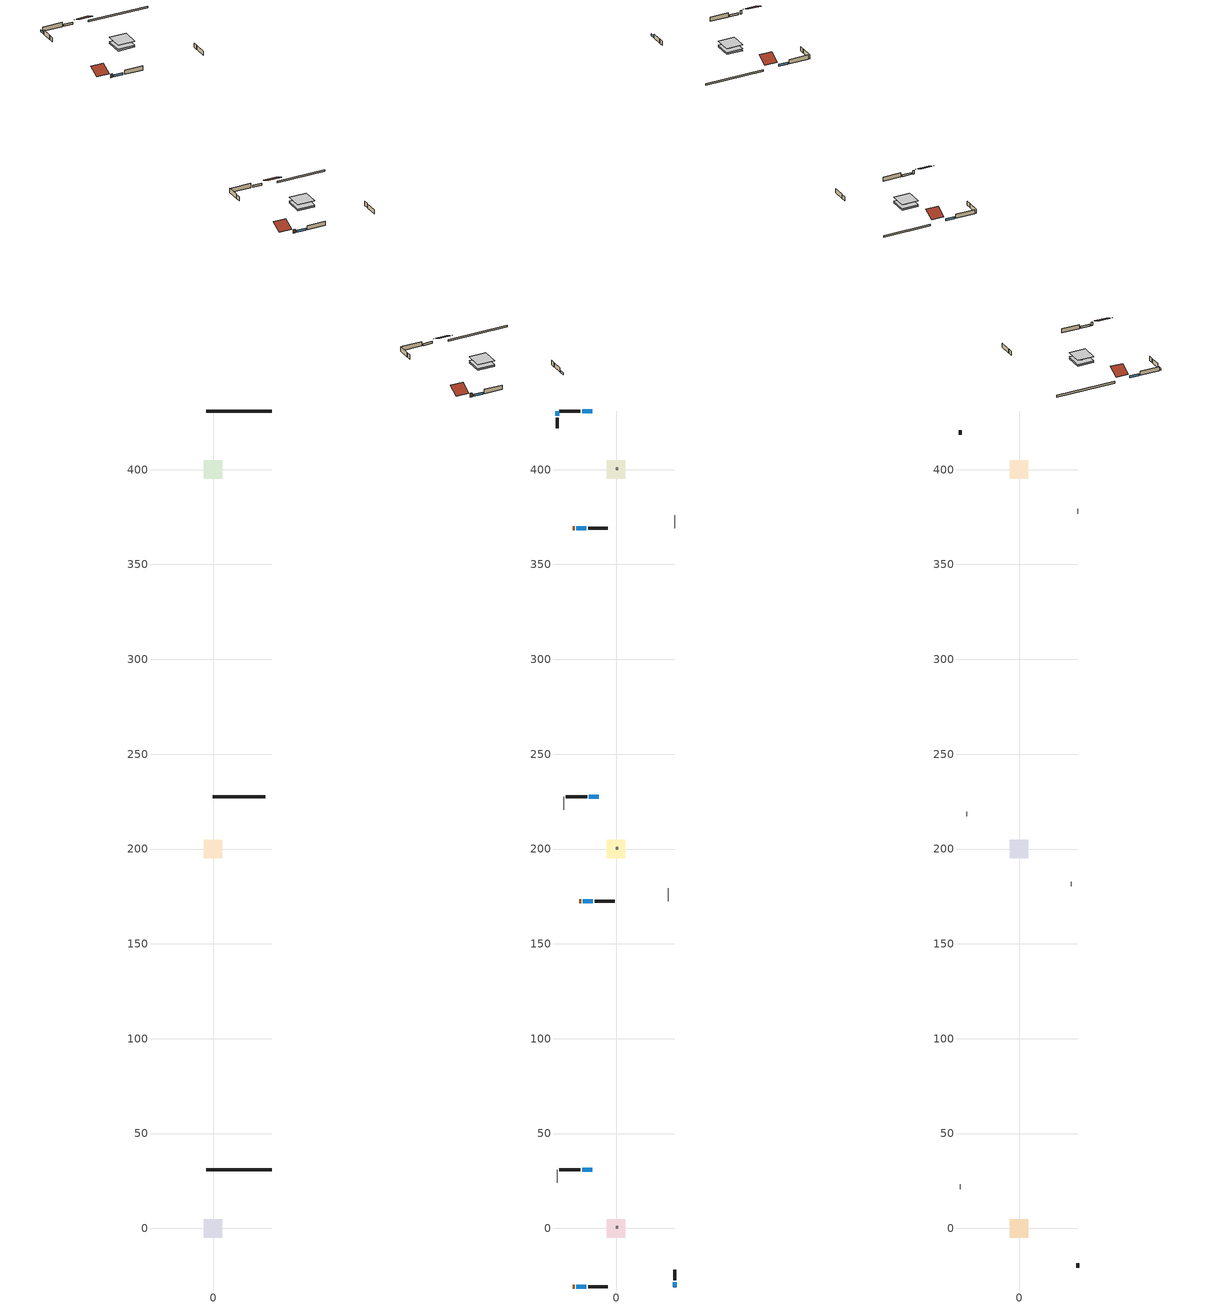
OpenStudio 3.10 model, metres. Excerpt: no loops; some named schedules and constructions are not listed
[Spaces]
unit1_crawlspace___unvented_1
 floor foundation (unit1_Slab1_construction): -4.86,-4.86 -4.86,4.86 4.86,4.86 4.86,-4.86 z-0.91
 wall foundation (unit1_FoundationWall1_construction): 30.93,30.93 -3.45,30.93 z-0.91:0
unit2_crawlspace___unvented_1
 floor foundation (unit2_Slab1_2_construction): -4.86,195.14 -4.86,204.86 4.86,204.86 4.86,195.14 z-0.91
 wall foundation (unit2_FoundationWall1_2_construction): 27.49,227.49 -0.01,227.49 z-0.91:0
unit3_crawlspace___unvented_1
 floor foundation (unit3_Slab1_3_construction): -4.86,395.14 -4.86,404.86 4.86,404.86 4.86,395.14 z-0.91
 wall foundation (unit3_FoundationWall1_3_construction): 30.93,430.93 -3.45,430.93 z-0.91:0
unit1_central_ac_and_furnace_airloop_ret_air_space
 floor adiabatic (unit1_AdiabaticConst): 0,0 0,1 1,1 1,0 z0
 wall adiabatic (unit1_AdiabaticConst): 0,0 1,0 1,1 0,1 0,0 z0:1
 ceiling adiabatic (unit1_AdiabaticConst): 1,0 1,1 0,1 0,0 z1
unit1_conditioned_space_1
 floor to unit1_crawlspace___unvented_1 (unit1_Floor1_construction): -4.86,-4.86 -4.86,4.86 4.86,4.86 4.86,-4.86 z0
 wall outside (unit1_AdiabaticWallConstruction_1): -22.73,-30.93 -21.81,-30.93 z0:2.03
 wall outside (unit1_AdiabaticWallConstruction): -20.89,-30.93 -15.67,-30.93 / 30.93,-30.93 30.93,-28.32 / -12.58,30.93 -17.79,30.93 z0:1.16
 wall outside (unit1_Wall3_construction): -14.74,-30.93 -4.23,-30.93 z0:2.44
 wall outside (unit1_Wall2_construction): 30.93,-27.39 30.93,-21.76 z0:2.44
 wall outside (unit1_Wall1_construction): -18.72,30.93 -30,30.93 z0:2.44
 wall adiabatic (unit1_Wall4_construction): -30.93,30.93 -30.93,24.05 z0:2.44
 window (unit1_WindowConstruction_2): -20.89,-30.93 -15.67,-30.93 z0:1.16
 window (unit1_WindowConstruction_1): 30.93,-30.93 30.93,-28.32 z0:1.16
 window (unit1_WindowConstruction): -12.58,30.93 -17.79,30.93 z0:1.16
 door (unit1_Door): -22.73,-30.93 -21.82,-30.93 z0:2.03
unit2_central_ac_and_furnace_airloop_ret_air_space
 floor adiabatic (unit2_AdiabaticConst): 0,200 0,201 1,201 1,200 z0
 wall adiabatic (unit2_AdiabaticConst): 0,200 1,200 1,201 0,201 0,200 z0:1
 ceiling adiabatic (unit2_AdiabaticConst): 1,200 1,201 0,201 0,200 z1
unit2_conditioned_space_1
 floor to unit2_crawlspace___unvented_1 (unit2_Floor1_2_construction): -4.86,195.14 -4.86,204.86 4.86,204.86 4.86,195.14 z0
 wall outside (unit2_AdiabaticWallConstruction_1): -19.29,172.51 -18.37,172.51 z0:2.03
 wall outside (unit2_AdiabaticWallConstruction): -17.44,172.51 -12.23,172.51 / -9.14,227.49 -14.35,227.49 z0:1.16
 wall outside (unit2_Wall3_2_construction): -11.3,172.51 -0.78,172.51 z0:2.44
 wall outside (unit2_Wall1_2_construction): -15.28,227.49 -26.56,227.49 z0:2.44
 wall adiabatic (unit2_Wall4_2_construction): -27.49,227.49 -27.49,220.61 z0:2.44
 wall adiabatic (unit2_Wall2_2_construction): 27.49,172.51 27.49,179.39 z0:2.44
 window (unit2_WindowConstruction_1): -17.44,172.51 -12.23,172.51 z0:1.16
 window (unit2_WindowConstruction): -9.14,227.49 -14.35,227.49 z0:1.16
 door (unit2_Door): -19.29,172.51 -18.37,172.51 z0:2.03
unit3_central_ac_and_furnace_airloop_ret_air_space
 floor adiabatic (unit3_AdiabaticConst): 0,400 0,401 1,401 1,400 z0
 wall adiabatic (unit3_AdiabaticConst): 0,400 1,400 1,401 0,401 0,400 z0:1
 ceiling adiabatic (unit3_AdiabaticConst): 1,400 1,401 0,401 0,400 z1
unit3_conditioned_space_1
 floor to unit3_crawlspace___unvented_1 (unit3_Floor1_3_construction): -4.86,395.14 -4.86,404.86 4.86,404.86 4.86,395.14 z0
 wall outside (unit3_AdiabaticWallConstruction_1): -22.73,369.07 -21.81,369.07 z0:2.03
 wall outside (unit3_AdiabaticWallConstruction): -30.93,430.93 -30.93,428.32 / -20.89,369.07 -15.67,369.07 / -12.58,430.93 -17.79,430.93 z0:1.16
 wall outside (unit3_Wall4_3_construction): -30.93,427.39 -30.93,421.76 z0:2.44
 wall outside (unit3_Wall3_3_construction): -14.74,369.07 -4.23,369.07 z0:2.44
 wall outside (unit3_Wall1_3_construction): -18.72,430.93 -30,430.93 z0:2.44
 wall adiabatic (unit3_Wall2_3_construction): 30.93,369.07 30.93,375.95 z0:2.44
 window (unit3_WindowConstruction_2): -30.93,430.93 -30.93,428.32 z0:1.16
 window (unit3_WindowConstruction_1): -20.89,369.07 -15.67,369.07 z0:1.16
 window (unit3_WindowConstruction): -12.58,430.93 -17.79,430.93 z0:1.16
 door (unit3_Door): -22.73,369.07 -21.82,369.07 z0:2.03
unit1_attic___vented_1
 floor to unit1_conditioned_space_1 (unit1_Floor2_construction_Reversed): -4.86,-4.86 -4.86,4.86 4.86,4.86 4.86,-4.86 z2.44
 wall outside (unit1_Wall6_construction): 30.93,-20.83 30.93,-18.4 z0:2.44
 wall adiabatic (unit1_Wall5_construction): -30.93,23.12 -30.93,20.7 z0:2.44
 roof outside (unit1_Roof2_construction): -23.66,-30.93,2.44 -23.66,-24.43,5.69 -30.93,-24.43,5.69 -30.93,-30.93,2.44
 roof outside (unit1_Roof1_construction): -11.65,30.93,2.44 -11.65,24.43,5.69 -4.38,24.43,5.69 -4.38,30.93,2.44
unit2_attic___vented_1
 floor to unit2_conditioned_space_1 (unit2_Floor2_2_construction_Reversed): -4.86,195.14 -4.86,204.86 4.86,204.86 4.86,195.14 z2.44
 wall adiabatic (unit2_Wall6_2_construction): 27.49,180.32 27.49,182.74 z0:2.44
 wall adiabatic (unit2_Wall5_2_construction): -27.49,219.68 -27.49,217.26 z0:2.44
 roof outside (unit2_Roof2_2_construction): -20.21,172.51,2.44 -20.21,179.02,5.69 -27.49,179.02,5.69 -27.49,172.51,2.44
 roof outside (unit2_Roof1_2_construction): -8.21,227.49,2.44 -8.21,220.98,5.69 -0.94,220.98,5.69 -0.94,227.49,2.44
unit3_attic___vented_1
 floor to unit3_conditioned_space_1 (unit3_Floor2_3_construction_Reversed): -4.86,395.14 -4.86,404.86 4.86,404.86 4.86,395.14 z2.44
 wall outside (unit3_Wall5_3_construction): -30.93,420.83 -30.93,418.4 z0:2.44
 wall adiabatic (unit3_Wall6_3_construction): 30.93,376.88 30.93,379.3 z0:2.44
 roof outside (unit3_Roof2_3_construction): -23.66,369.07,2.44 -23.66,375.57,5.69 -30.93,375.57,5.69 -30.93,369.07,2.44
 roof outside (unit3_Roof1_3_construction): -11.65,430.93,2.44 -11.65,424.43,5.69 -4.38,424.43,5.69 -4.38,430.93,2.44
[Construction]
unit1_Floor2_construction: unit1_ceiling_loosefill_ins, unit1_ceiling_stud_and_cavity, unit1_gypsum_board
unit1_Floor1_construction_Reversed: unit1_floor_covering, unit1_osb_sheathing_0_75_in_, unit1_floor_rigid_ins, unit1_floor_stud_and_cavity
unit2_Floor2_2_construction: unit2_ceiling_loosefill_ins, unit2_ceiling_stud_and_cavity, unit2_gypsum_board
unit2_Floor1_2_construction_Reversed: unit2_floor_covering, unit2_osb_sheathing_0_75_in_, unit2_floor_rigid_ins, unit2_floor_stud_and_cavity
unit3_Floor2_3_construction: unit3_ceiling_loosefill_ins, unit3_ceiling_stud_and_cavity, unit3_gypsum_board
unit3_Floor1_3_construction_Reversed: unit3_floor_covering, unit3_osb_sheathing_0_75_in_, unit3_floor_rigid_ins, unit3_floor_stud_and_cavity
[EnergyManagementSystem:Program]
unit2_fridge_schedule_program: Set Tin = unit2_fridge_tin_s*(9.0/5.0)+32.0; Set unit2_fridge_schedule_act = 0; If (Hour == 0); Set unit2_fridge_schedule_act = (-0.487+0.019*Tin); ElseIf (Hour == 1); Set unit2_fridge_schedule_act = (-0.34+0.016*Tin); ElseIf (Hour == 2); Set unit2_fridge_schedule_act = (-0.37+0.017*Tin); ElseIf (Hour == 3); Set unit2_fridge_schedule_act = (-0.361+0.016*Tin); ElseIf (Hour == 4); Set unit2_fridge_schedule_act = (-0.515+0.018*Tin); ElseIf (Hour == 5); Set unit2_fridge_schedule_act = (-0.684+0.021*Tin); ElseIf (Hour == 6); Set unit2_fridge_schedule_act = (-0.471+0.019*Tin); ElseIf (Hour == 7); Set unit2_fridge_schedule_act = (-0.159+0.015*Tin); ElseIf (Hour == 8); Set unit2_fridge_schedule_act = (-0.079+0.015*Tin); ElseIf (Hour == 9); Set unit2_fridge_schedule_act = (-0.417+0.019*Tin); ElseIf (Hour == 10); Set unit2_fridge_schedule_act = (-0.411+0.018*Tin); ElseIf (Hour == 11); Set unit2_fridge_schedule_act = (-0.386+0.018*Tin); ElseIf (Hour == 12); Set unit2_fridge_schedule_act = (-0.24+0.016*Tin); ElseIf (Hour == 13); Set unit2_fridge_schedule_act = (-0.314+0.017*Tin); ElseIf (Hour == 14); Set unit2_fridge_schedule_act = (-0.16+0.015*Tin); ElseIf (Hour == 15); Set unit2_fridge_schedule_act = (-0.121+0.015*Tin); ElseIf (Hour == 16); Set unit2_fridge_schedule_act = (-0.469+0.02*Tin); ElseIf (Hour == 17); Set unit2_fridge_schedule_act = (-0.412+0.02*Tin); ElseIf (Hour == 18); Set unit2_fridge_schedule_act = (-0.091+0.017*Tin); ElseIf (Hour == 19); Set unit2_fridge_schedule_act = (0.077+0.014*Tin); ElseIf (Hour == 20); Set unit2_fridge_schedule_act = (-0.118+0.016*Tin); ElseIf (Hour == 21); Set unit2_fridge_schedule_act = (-0.247+0.017*Tin); ElseIf (Hour == 22); Set unit2_fridge_schedule_act = (-0.445+0.019*Tin); ElseIf (Hour == 23); Set unit2_fridge_schedule_act = (-0.544+0.02*Tin); EndIf
unit2_water_heater_EC_adj: If WarmupFlag == 0; Set dhw_e_cons = unit2_water_heater_energy + unit2_water_heater_on_cycle_parasitic + unit2_water_heater_off_cycle_parasitic; Set unit2_water_heater_ec_adj_act = 0.0 * dhw_e_cons / 1; EndIf
unit2_central_ac_and_furnace_supply_fan_disaggregate_program_1: Set unit2_central_ac_and_furnace_supply_fan_primary_htg = 0; If unit2_central_ac_and_furnace_htg_coil_s > 0; Set unit2_central_ac_and_furnace_supply_fan_primary_htg = unit2_central_ac_and_furnace_supply_fan_s_1; EndIf
unit2_central_ac_and_furnace_supply_fan_disaggregate_program: Set unit2_central_ac_and_furnace_supply_fan_clg = 0; If unit2_central_ac_and_furnace_clg_coil_s > 0; Set unit2_central_ac_and_furnace_supply_fan_clg = unit2_central_ac_and_furnace_supply_fan_s; EndIf
unit3_infil_program: Set p_m = 0.14; Set p_s = 0.22; Set s_m = 270; Set s_s = 370; Set z_m = 9.99744; Set z_s = 2.4384; Set f_t = (((s_m/z_m)^p_m)*((z_s/s_s)^p_s)); Set Tdiff = unit3_tin_s-unit3_tout_s; Set dT = @Abs Tdiff; Set c = 0.0427; Set Cs = 0.0567; Set Cw = 0.1627; Set n = 0.65; Set sft = (f_t*0.3); Set temp1 = ((c*Cw)*((sft*unit3_site_vw_s)^(2*n)))^2; Set Qinf = (((c*Cs*(dT^n))^2)+temp1)^0.5; Set Qinf = (@Max Qinf 0); Set unit3_mech_vent_house_fan_sensible_load_act = 0.0; Set unit3_mech_vent_house_fan_latent_load_act = 0.0; Set OASupInPb = unit3_out_pb_s; Set OASupInTemp = unit3_tout_s; Set OASupInW = unit3_out_wt_s; Set OASupRho = (@RhoAirFnPbTdbW OASupInPb OASupInTemp OASupInW); Set OASupCp = (@CpAirFnW OASupInW); Set OASupInEnth = (@HFnTdbW OASupInTemp OASupInW); Set ZoneTemp = unit3_tin_s; Set ZoneW = unit3_win_s; Set ZoneCp = (@CpAirFnW ZoneW); Set ZoneAirEnth = (@HFnTdbW ZoneTemp ZoneW); Set unit3_mech_vent_house_fan_cfis_act = 0.0; Set QWHV_cfis_sup = 0.0; Set QWHV_cfis_suppl_sup = 0.0; Set QWHV_cfis_suppl_exh = 0.0; Set Qrange = 0; Set Qrange = Qrange + 0.04719 * unit3_mech_vent_range_fan_0_sch_s; Set Qbath = 0; Set Qbath = Qbath + 0.0236 * unit3_mech_vent_bath_fan_0_sch_s; Set Qdryer = 0; Set Qdryer = Qdryer + 0.39263 * unit3_clothes_dryer_exhaust_0_sch_s; Set QWHV_sup = 0.0; Set QWHV_exh = 0.0; Set Qsupply = QWHV_sup + QWHV_cfis_sup + QWHV_cfis_suppl_sup; Set Qexhaust = Qrange + Qbath + Qdryer + QWHV_exh + QWHV_cfis_suppl_exh; Set Qfan = (@Max Qexhaust Qsupply); Set Qducts = 0; Set Qducts = Qducts - unit3_central_ac_and_furnace_airloop_0_DuctImbalLkSupFanEquivCond; Set Qducts = Qducts + unit3_central_ac_and_furnace_airloop_0_DuctImbalLkExhFanEquivCond; If Qducts < 0; Set Qsupply = Qsupply - Qducts; Else; Set Qexhaust = Qexhaust + Qducts; EndIf; Set Qfan_with_ducts = (@Max Qexhaust Qsupply); Set Qimb = (@Abs (Qsupply - Qexhaust)); If Qinf + Qimb > 0; Set Qtot = Qfan_with_ducts + (Qinf^2) / (Qinf + Qimb); Else; Set Qtot = Qfan_with_ducts; EndIf; Set Qinf_adj = Qtot - Qfan; Set unit3_infil_flow_act = Qinf_adj; Set unit3_infil_program_Qinf = Qinf_adj; Set unit3_infil_program_Qfan = Qfan; Set Qload = Qfan; Set Effectiveness_Sens = 0.0; Set Effectiveness_Lat = 0.0; Set Fan_MFR = Qload * OASupRho; Set ZoneInEnth = OASupInEnth; Set ZoneInTemp = OASupInTemp; Set FanTotalToCond = Fan_MFR * (ZoneInEnth - ZoneAirEnth); Set FanSensToCond = Fan_MFR * ZoneCp * (ZoneInTemp - ZoneTemp); Set FanLatToCond = FanTotalToCond - FanSensToCond; Set unit3_mech_vent_house_fan_sensible_load_act = unit3_mech_vent_house_fan_sensible_load_act + FanSensToCond; Set unit3_mech_vent_house_fan_latent_load_act = unit3_mech_vent_house_fan_latent_load_act + FanLatToCond
unit3_crawlspace_unvented_1_duct_leakage_imbalance_infil_program: Set Qducts = 0; Set Qducts = Qducts - unit3_central_ac_and_furnace_airloop_0_DuctImbalLkSupFanEquivDZ; Set Qducts = Qducts + unit3_central_ac_and_furnace_airloop_0_DuctImbalLkExhFanEquivDZ; Set unit3_crawlspace_unvented_1_duct_leakage_imbalance_infil_flow_act = (@Abs(Qducts))
unit3_natural_vent_program: Set Tin = unit3_tin_s; Set Tout = unit3_tout_s; Set Wout = unit3_out_wt_s; Set Pbar = unit3_out_pb_s; Set Phiout = (@RhFnTdbWPb Tout Wout Pbar); Set MaxHR = 0.0115; Set Tnvsp = (unit3_htg_sp_s + unit3_clg_sp_s) / 2; Set NVavail = unit3_natural_vent_s; Set ClgSsnAvail = unit3_cool_season; Set Qnv = 0; Set Qwhf = 0; Set unit3_whole_house_fan_mix_act = 0; Set unit3_whole_house_fan_act = 0; If ((Wout < MaxHR) && (Tin > Tout) && (Tin > Tnvsp) && (ClgSsnAvail > 0)); Set WHF_Flow = 0; Set Adj = (Tin-Tnvsp)/(Tin-Tout); Set Adj = (@Min Adj 1); Set Adj = (@Max Adj 0); If (WHF_Flow > 0); Set Qwhf = WHF_Flow*Adj; Set unit3_whole_house_fan_mix_act = WHF_Flow*Adj; Set WHF_W = 0; Set unit3_whole_house_fan_act = WHF_W*Adj; ElseIf (NVavail > 0); Set NVArea = 6068.891088; Set Cs = 8.968567957270247e-05; Set Cw = 2.2169590796800036e-05; Set Tdiff = Tin-Tout; Set dT = (@Abs Tdiff); Set Vwind = unit3_site_vw_s; Set SGNV = NVArea*Adj*((((Cs*dT)+(Cw*(Vwind^2)))^0.5)/1000); Set MaxNV = 1.2811799924736003; Set Qnv = (@Min SGNV MaxNV); EndIf; EndIf; Set unit3_natural_vent_flow_act = Qnv; Set unit3_whole_house_fan_flow_act = Qwhf; Set unit3_natural_vent_program_Qnv = Qnv; Set unit3_natural_vent_program_Qwhf = Qwhf
unit3_central_ac_and_furnace_airloop_0_duct_program: Set unit3_central_ac_and_furnace_airloop_AH_MFR = unit3_central_ac_and_furnace_airloop_AH_MFR_s; Set unit3_central_ac_and_furnace_airloop_Fan_RTF = 0; Set unit3_central_ac_and_furnace_airloop_Fan_RTF = unit3_central_ac_and_furnace_airloop_Fan_RTF + unit3_central_ac_and_furnace_airloop_Fan_RTF_s; Set unit3_central_ac_and_furnace_airloop_Fan_RTF = unit3_central_ac_and_furnace_airloop_Fan_RTF + unit3_central_ac_and_furnace_airloop_Fan_RTF_s_1; Set unit3_central_ac_and_furnace_airloop_AH_VFR = unit3_central_ac_and_furnace_airloop_AH_VFR_s; Set unit3_central_ac_and_furnace_airloop_AH_Tout = unit3_central_ac_and_furnace_airloop_AH_Tout_s; Set unit3_central_ac_and_furnace_airloop_AH_Wout = unit3_central_ac_and_furnace_airloop_AH_Wout_s; Set unit3_central_ac_and_furnace_airloop_RA_T = unit3_central_ac_and_furnace_airloop_RA_T_s; Set unit3_central_ac_and_furnace_airloop_Ra_W = unit3_central_ac_and_furnace_airloop_Ra_W_s; Set unit3_central_ac_and_furnace_airloop_0_DZ_T = unit3_central_ac_and_furnace_airloop_0_DZ_T_s; Set unit3_central_ac_and_furnace_airloop_0_DZ_W = unit3_central_ac_and_furnace_airloop_0_DZ_W_s; Run unit3_central_ac_and_furnace_airloop_0_duct_subroutine; Set unit3_central_ac_and_furnace_airloop_0_SupSensLkToCond_act = unit3_central_ac_and_furnace_airloop_0_SupSensLkToCond; Set unit3_central_ac_and_furnace_airloop_0_SupLatLkToCond_act = unit3_central_ac_and_furnace_airloop_0_SupLatLkToCond; Set unit3_central_ac_and_furnace_airloop_0_SupCondToLv_act = unit3_central_ac_and_furnace_airloop_0_SupCondToLv; Set unit3_central_ac_and_furnace_airloop_0_RetSensLkToRP_act = unit3_central_ac_and_furnace_airloop_0_RetSensLkToRP; Set unit3_central_ac_and_furnace_airloop_0_RetLatLkToRP_act = unit3_central_ac_and_furnace_airloop_0_RetLatLkToRP; Set unit3_central_ac_and_furnace_airloop_0_RetCondToRP_act = unit3_central_ac_and_furnace_airloop_0_RetCondToRP; Set unit3_central_ac_and_furnace_airloop_0_RetCondToDZ_act = unit3_central_ac_and_furnace_airloop_0_RetCondToDZ; Set unit3_central_ac_and_furnace_airloop_0_SupCondToDZ_act = unit3_central_ac_and_furnace_airloop_0_SupCondToDZ; Set unit3_central_ac_and_furnace_airloop_0_SupSensLkToDZ_act = unit3_central_ac_and_furnace_airloop_0_SupSensLkToDZ; Set unit3_central_ac_and_furnace_airloop_0_SupLatLkToDZ_act = unit3_central_ac_and_furnace_airloop_0_SupLatLkToDZ; Set unit3_central_ac_and_furnace_airloop_0_ZoneMixDZToCond_mix_act = unit3_central_ac_and_furnace_airloop_0_ZoneMixDZToCond; Set unit3_central_ac_and_furnace_airloop_0_ZoneMixCondToDZ_mix_act = unit3_central_ac_and_furnace_airloop_0_ZoneMixCondToDZ
unit3_fridge_schedule_program: Set Tin = unit3_fridge_tin_s*(9.0/5.0)+32.0; Set unit3_fridge_schedule_act = 0; If (Hour == 0); Set unit3_fridge_schedule_act = (-0.487+0.019*Tin); ElseIf (Hour == 1); Set unit3_fridge_schedule_act = (-0.34+0.016*Tin); ElseIf (Hour == 2); Set unit3_fridge_schedule_act = (-0.37+0.017*Tin); ElseIf (Hour == 3); Set unit3_fridge_schedule_act = (-0.361+0.016*Tin); ElseIf (Hour == 4); Set unit3_fridge_schedule_act = (-0.515+0.018*Tin); ElseIf (Hour == 5); Set unit3_fridge_schedule_act = (-0.684+0.021*Tin); ElseIf (Hour == 6); Set unit3_fridge_schedule_act = (-0.471+0.019*Tin); ElseIf (Hour == 7); Set unit3_fridge_schedule_act = (-0.159+0.015*Tin); ElseIf (Hour == 8); Set unit3_fridge_schedule_act = (-0.079+0.015*Tin); ElseIf (Hour == 9); Set unit3_fridge_schedule_act = (-0.417+0.019*Tin); ElseIf (Hour == 10); Set unit3_fridge_schedule_act = (-0.411+0.018*Tin); ElseIf (Hour == 11); Set unit3_fridge_schedule_act = (-0.386+0.018*Tin); ElseIf (Hour == 12); Set unit3_fridge_schedule_act = (-0.24+0.016*Tin); ElseIf (Hour == 13); Set unit3_fridge_schedule_act = (-0.314+0.017*Tin); ElseIf (Hour == 14); Set unit3_fridge_schedule_act = (-0.16+0.015*Tin); ElseIf (Hour == 15); Set unit3_fridge_schedule_act = (-0.121+0.015*Tin); ElseIf (Hour == 16); Set unit3_fridge_schedule_act = (-0.469+0.02*Tin); ElseIf (Hour == 17); Set unit3_fridge_schedule_act = (-0.412+0.02*Tin); ElseIf (Hour == 18); Set unit3_fridge_schedule_act = (-0.091+0.017*Tin); ElseIf (Hour == 19); Set unit3_fridge_schedule_act = (0.077+0.014*Tin); ElseIf (Hour == 20); Set unit3_fridge_schedule_act = (-0.118+0.016*Tin); ElseIf (Hour == 21); Set unit3_fridge_schedule_act = (-0.247+0.017*Tin); ElseIf (Hour == 22); Set unit3_fridge_schedule_act = (-0.445+0.019*Tin); ElseIf (Hour == 23); Set unit3_fridge_schedule_act = (-0.544+0.02*Tin); EndIf
unit3_water_heater_EC_adj: If WarmupFlag == 0; Set dhw_e_cons = unit3_water_heater_energy + unit3_water_heater_on_cycle_parasitic + unit3_water_heater_off_cycle_parasitic; Set unit3_water_heater_ec_adj_act = 0.0 * dhw_e_cons / 1; EndIf
unit3_central_ac_and_furnace_supply_fan_disaggregate_program_1: Set unit3_central_ac_and_furnace_supply_fan_primary_htg = 0; If unit3_central_ac_and_furnace_htg_coil_s > 0; Set unit3_central_ac_and_furnace_supply_fan_primary_htg = unit3_central_ac_and_furnace_supply_fan_s_1; EndIf
unit3_central_ac_and_furnace_supply_fan_disaggregate_program: Set unit3_central_ac_and_furnace_supply_fan_clg = 0; If unit3_central_ac_and_furnace_clg_coil_s > 0; Set unit3_central_ac_and_furnace_supply_fan_clg = unit3_central_ac_and_furnace_supply_fan_s; EndIf
unmet_hours_program: Set htg_unmet_hours = 0; Set clg_unmet_hours = 0; Set unit_htg_unmet_hours = 0; If ((DayOfYear >= 1) && (DayOfYear <= 365)); Set unit_htg_unmet_hours = unit_htg_unmet_hours + unit1_conditioned_space_htg_unmet_s; If unit_htg_unmet_hours > htg_unmet_hours; Set htg_unmet_hours = unit_htg_unmet_hours; EndIf; EndIf; Set unit_clg_unmet_hours = 0; If ((DayOfYear >= 1) && (DayOfYear <= 365)); Set unit_clg_unmet_hours = unit_clg_unmet_hours + unit1_conditioned_space_clg_unmet_s; If unit_clg_unmet_hours > clg_unmet_hours; Set clg_unmet_hours = unit_clg_unmet_hours; EndIf; EndIf; Set unit_htg_unmet_hours = 0; If ((DayOfYear >= 1) && (DayOfYear <= 365)); Set unit_htg_unmet_hours = unit_htg_unmet_hours + unit2_conditioned_space_htg_unmet_s; If unit_htg_unmet_hours > htg_unmet_hours; Set htg_unmet_hours = unit_htg_unmet_hours; EndIf; EndIf; Set unit_clg_unmet_hours = 0; If ((DayOfYear >= 1) && (DayOfYear <= 365)); Set unit_clg_unmet_hours = unit_clg_unmet_hours + unit2_conditioned_space_clg_unmet_s; If unit_clg_unmet_hours > clg_unmet_hours; Set clg_unmet_hours = unit_clg_unmet_hours; EndIf; EndIf; Set unit_htg_unmet_hours = 0; If ((DayOfYear >= 1) && (DayOfYear <= 365)); Set unit_htg_unmet_hours = unit_htg_unmet_hours + unit3_conditioned_space_htg_unmet_s; If unit_htg_unmet_hours > htg_unmet_hours; Set htg_unmet_hours = unit_htg_unmet_hours; EndIf; EndIf; Set unit_clg_unmet_hours = 0; If ((DayOfYear >= 1) && (DayOfYear <= 365)); Set unit_clg_unmet_hours = unit_clg_unmet_hours + unit3_conditioned_space_clg_unmet_s; If unit_clg_unmet_hours > clg_unmet_hours; Set clg_unmet_hours = unit_clg_unmet_hours; EndIf; EndIf
total_loads_program: Set loads_htg_tot = 0; Set loads_clg_tot = 0; If htg_load_cond > 0; Set loads_htg_tot = loads_htg_tot + (htg_load_cond - clg_load_cond) * 1.0; Set loads_htg_tot = loads_htg_tot + (htg_load_duct - clg_load_duct) * 1.0; EndIf; If htg_load_cond_1 > 0; Set loads_htg_tot = loads_htg_tot + (htg_load_cond_1 - clg_load_cond_1) * 1.0; Set loads_htg_tot = loads_htg_tot + (htg_load_duct_1 - clg_load_duct_1) * 1.0; EndIf; If htg_load_cond_2 > 0; Set loads_htg_tot = loads_htg_tot + (htg_load_cond_2 - clg_load_cond_2) * 1.0; Set loads_htg_tot = loads_htg_tot + (htg_load_duct_2 - clg_load_duct_2) * 1.0; EndIf; Set loads_htg_tot = (@Max loads_htg_tot 0); If clg_load_cond > 0; Set loads_clg_tot = loads_clg_tot + (clg_load_cond - htg_load_cond) * 1.0; Set loads_clg_tot = loads_clg_tot + (clg_load_duct - htg_load_duct) * 1.0; EndIf; If clg_load_cond_1 > 0; Set loads_clg_tot = loads_clg_tot + (clg_load_cond_1 - htg_load_cond_1) * 1.0; Set loads_clg_tot = loads_clg_tot + (clg_load_duct_1 - htg_load_duct_1) * 1.0; EndIf; If clg_load_cond_2 > 0; Set loads_clg_tot = loads_clg_tot + (clg_load_cond_2 - htg_load_cond_2) * 1.0; Set loads_clg_tot = loads_clg_tot + (clg_load_duct_2 - htg_load_duct_2) * 1.0; EndIf; Set loads_clg_tot = (@Max loads_clg_tot 0)
total_airflows_program: Set total_infil_flow_rate = 0; Set total_mechvent_flow_rate = 0; Set total_natvent_flow_rate = 0; Set total_whf_flow_rate = 0; Set total_infil_flow_rate = total_infil_flow_rate + (unit1_infil_program_Qinf * 1); Set total_infil_flow_rate = total_infil_flow_rate + (unit2_infil_program_Qinf * 1); Set total_infil_flow_rate = total_infil_flow_rate + (unit3_infil_program_Qinf * 1); Set total_mechvent_flow_rate = total_mechvent_flow_rate + (unit1_infil_program_Qfan * 1); Set total_mechvent_flow_rate = total_mechvent_flow_rate + (unit2_infil_program_Qfan * 1); Set total_mechvent_flow_rate = total_mechvent_flow_rate + (unit3_infil_program_Qfan * 1); Set total_natvent_flow_rate = total_natvent_flow_rate + (unit1_natural_vent_program_Qnv * 1); Set total_natvent_flow_rate = total_natvent_flow_rate + (unit2_natural_vent_program_Qnv * 1); Set total_natvent_flow_rate = total_natvent_flow_rate + (unit3_natural_vent_program_Qnv * 1); Set total_whf_flow_rate = total_whf_flow_rate + (unit1_natural_vent_program_Qwhf * 1); Set total_whf_flow_rate = total_whf_flow_rate + (unit2_natural_vent_program_Qwhf * 1); Set total_whf_flow_rate = total_whf_flow_rate + (unit3_natural_vent_program_Qwhf * 1)
[EnergyManagementSystem:Subroutine]
unit1_central_ac_and_furnace_airloop_0_duct_subroutine: Set AH_MFR = unit1_central_ac_and_furnace_airloop_AH_MFR / 1; If AH_MFR > 0; Set AH_Tout = unit1_central_ac_and_furnace_airloop_AH_Tout; Set AH_Wout = unit1_central_ac_and_furnace_airloop_AH_Wout; Set RA_T = unit1_central_ac_and_furnace_airloop_RA_T; Set RA_W = unit1_central_ac_and_furnace_airloop_Ra_W; Set Fan_RTF = unit1_central_ac_and_furnace_airloop_Fan_RTF; Set DZ_T = unit1_central_ac_and_furnace_airloop_0_DZ_T; Set DZ_W = unit1_central_ac_and_furnace_airloop_0_DZ_W; Set AH_VFR = unit1_central_ac_and_furnace_airloop_AH_VFR / 1; Set h_SA = (@HFnTdbW AH_Tout AH_Wout); Set h_RA = (@HFnTdbW RA_T RA_W); Set h_fg = (@HfgAirFnWTdb AH_Wout AH_Tout); Set h_DZ = (@HFnTdbW DZ_T DZ_W); Set air_cp = 1006.0; Set f_sup = 0.1; Set f_ret = 0.1; Set sup_lk_mfr = f_sup * AH_MFR; Set ret_lk_mfr = f_ret * AH_MFR; Set SupTotLkToCond = sup_lk_mfr*(h_RA - h_SA); Set SupLatLkToCond = sup_lk_mfr*h_fg*(RA_W-AH_Wout); Set SupSensLkToCond = SupTotLkToCond-SupLatLkToCond; Set supply_ua = 85.287; Set eTm = 0-((Fan_RTF/(AH_MFR*air_cp))*supply_ua); Set t_sup = DZ_T+((AH_Tout-DZ_T)*(@Exp eTm)); Set SupCondToCond = AH_MFR*air_cp*(t_sup-AH_Tout); Set SupCondToDZ = 0-SupCondToCond; Set return_ua = 15.794; Set eTm = 0-((Fan_RTF/(AH_MFR*air_cp))*return_ua); Set t_ret = DZ_T+((RA_T-DZ_T)*(@Exp eTm)); Set RetCondToRP = AH_MFR*air_cp*(t_ret-RA_T); Set RetCondToDZ = 0-RetCondToRP; Set RetLatLkToRP = 0; Set RetSensLkToRP = ret_lk_mfr*air_cp*(DZ_T-RA_T); Set SupTotLkToDZ = sup_lk_mfr*(h_SA-h_DZ); Set SupLatLkToDZ = sup_lk_mfr*h_fg*(AH_Wout-DZ_W); Set SupSensLkToDZ = SupTotLkToDZ-SupLatLkToDZ; Set FracOutsideToCond = 0.0; Set FracOutsideToDZ = 0.0; Set FracCondToOutside = 0.0; Set FracDZToOutside = 0.0; Set FracDZToCond = 0.0; Set FracCondToDZ = 0.0; Set lk_imbal_vfr = @ABS(f_sup - f_ret) * AH_VFR; Set ImbalLkCondToDZ = lk_imbal_vfr * FracCondToDZ; Set ImbalLkDZToCond = lk_imbal_vfr * FracDZToCond; Set ImbalLkOutsideToCond = lk_imbal_vfr * FracOutsideToCond; Set ImbalLkOutsideToDZ = lk_imbal_vfr * FracOutsideToDZ; Set ImbalLkCondToOutside = lk_imbal_vfr * FracCondToOutside; Set ImbalLkDZToOutside = lk_imbal_vfr * FracDZToOutside; Else; Set SupLatLkToCond = 0; Set SupSensLkToCond = 0; Set SupCondToCond = 0; Set RetCondToRP = 0; Set RetLatLkToRP = 0; Set RetSensLkToRP = 0; Set RetCondToDZ = 0; Set SupCondToDZ = 0; Set SupLatLkToDZ = 0; Set SupSensLkToDZ = 0; Set ImbalLkCondToDZ = 0; Set ImbalLkDZToCond = 0; Set ImbalLkOutsideToCond = 0; Set ImbalLkOutsideToDZ = 0; Set ImbalLkCondToOutside = 0; Set ImbalLkDZToOutside = 0; EndIf; Set unit1_central_ac_and_furnace_airloop_0_SupLatLkToCond = SupLatLkToCond; Set unit1_central_ac_and_furnace_airloop_0_SupSensLkToCond = SupSensLkToCond; Set unit1_central_ac_and_furnace_airloop_0_SupCondToLv = SupCondToCond; Set unit1_central_ac_and_furnace_airloop_0_RetCondToRP = RetCondToRP; Set unit1_central_ac_and_furnace_airloop_0_RetLatLkToRP = RetLatLkToRP; Set unit1_central_ac_and_furnace_airloop_0_RetSensLkToRP = RetSensLkToRP; Set unit1_central_ac_and_furnace_airloop_0_RetCondToDZ = RetCondToDZ; Set unit1_central_ac_and_furnace_airloop_0_SupCondToDZ = SupCondToDZ; Set unit1_central_ac_and_furnace_airloop_0_SupLatLkToDZ = SupLatLkToDZ; Set unit1_central_ac_and_furnace_airloop_0_SupSensLkToDZ = SupSensLkToDZ; Set unit1_central_ac_and_furnace_airloop_0_ZoneMixCondToDZ = ImbalLkCondToDZ; Set unit1_central_ac_and_furnace_airloop_0_ZoneMixDZToCond = ImbalLkDZToCond; Set unit1_central_ac_and_furnace_airloop_0_DuctImbalLkSupFanEquivCond = ImbalLkCondToOutside; Set unit1_central_ac_and_furnace_airloop_0_DuctImbalLkExhFanEquivCond = ImbalLkOutsideToCond; Set unit1_central_ac_and_furnace_airloop_0_DuctImbalLkSupFanEquivDZ = ImbalLkDZToOutside; Set unit1_central_ac_and_furnace_airloop_0_DuctImbalLkExhFanEquivDZ = ImbalLkOutsideToDZ
unit2_central_ac_and_furnace_airloop_0_duct_subroutine: Set AH_MFR = unit2_central_ac_and_furnace_airloop_AH_MFR / 1; If AH_MFR > 0; Set AH_Tout = unit2_central_ac_and_furnace_airloop_AH_Tout; Set AH_Wout = unit2_central_ac_and_furnace_airloop_AH_Wout; Set RA_T = unit2_central_ac_and_furnace_airloop_RA_T; Set RA_W = unit2_central_ac_and_furnace_airloop_Ra_W; Set Fan_RTF = unit2_central_ac_and_furnace_airloop_Fan_RTF; Set DZ_T = unit2_central_ac_and_furnace_airloop_0_DZ_T; Set DZ_W = unit2_central_ac_and_furnace_airloop_0_DZ_W; Set AH_VFR = unit2_central_ac_and_furnace_airloop_AH_VFR / 1; Set h_SA = (@HFnTdbW AH_Tout AH_Wout); Set h_RA = (@HFnTdbW RA_T RA_W); Set h_fg = (@HfgAirFnWTdb AH_Wout AH_Tout); Set h_DZ = (@HFnTdbW DZ_T DZ_W); Set air_cp = 1006.0; Set f_sup = 0.1; Set f_ret = 0.1; Set sup_lk_mfr = f_sup * AH_MFR; Set ret_lk_mfr = f_ret * AH_MFR; Set SupTotLkToCond = sup_lk_mfr*(h_RA - h_SA); Set SupLatLkToCond = sup_lk_mfr*h_fg*(RA_W-AH_Wout); Set SupSensLkToCond = SupTotLkToCond-SupLatLkToCond; Set supply_ua = 85.287; Set eTm = 0-((Fan_RTF/(AH_MFR*air_cp))*supply_ua); Set t_sup = DZ_T+((AH_Tout-DZ_T)*(@Exp eTm)); Set SupCondToCond = AH_MFR*air_cp*(t_sup-AH_Tout); Set SupCondToDZ = 0-SupCondToCond; Set return_ua = 15.794; Set eTm = 0-((Fan_RTF/(AH_MFR*air_cp))*return_ua); Set t_ret = DZ_T+((RA_T-DZ_T)*(@Exp eTm)); Set RetCondToRP = AH_MFR*air_cp*(t_ret-RA_T); Set RetCondToDZ = 0-RetCondToRP; Set RetLatLkToRP = 0; Set RetSensLkToRP = ret_lk_mfr*air_cp*(DZ_T-RA_T); Set SupTotLkToDZ = sup_lk_mfr*(h_SA-h_DZ); Set SupLatLkToDZ = sup_lk_mfr*h_fg*(AH_Wout-DZ_W); Set SupSensLkToDZ = SupTotLkToDZ-SupLatLkToDZ; Set FracOutsideToCond = 0.0; Set FracOutsideToDZ = 0.0; Set FracCondToOutside = 0.0; Set FracDZToOutside = 0.0; Set FracDZToCond = 0.0; Set FracCondToDZ = 0.0; Set lk_imbal_vfr = @ABS(f_sup - f_ret) * AH_VFR; Set ImbalLkCondToDZ = lk_imbal_vfr * FracCondToDZ; Set ImbalLkDZToCond = lk_imbal_vfr * FracDZToCond; Set ImbalLkOutsideToCond = lk_imbal_vfr * FracOutsideToCond; Set ImbalLkOutsideToDZ = lk_imbal_vfr * FracOutsideToDZ; Set ImbalLkCondToOutside = lk_imbal_vfr * FracCondToOutside; Set ImbalLkDZToOutside = lk_imbal_vfr * FracDZToOutside; Else; Set SupLatLkToCond = 0; Set SupSensLkToCond = 0; Set SupCondToCond = 0; Set RetCondToRP = 0; Set RetLatLkToRP = 0; Set RetSensLkToRP = 0; Set RetCondToDZ = 0; Set SupCondToDZ = 0; Set SupLatLkToDZ = 0; Set SupSensLkToDZ = 0; Set ImbalLkCondToDZ = 0; Set ImbalLkDZToCond = 0; Set ImbalLkOutsideToCond = 0; Set ImbalLkOutsideToDZ = 0; Set ImbalLkCondToOutside = 0; Set ImbalLkDZToOutside = 0; EndIf; Set unit2_central_ac_and_furnace_airloop_0_SupLatLkToCond = SupLatLkToCond; Set unit2_central_ac_and_furnace_airloop_0_SupSensLkToCond = SupSensLkToCond; Set unit2_central_ac_and_furnace_airloop_0_SupCondToLv = SupCondToCond; Set unit2_central_ac_and_furnace_airloop_0_RetCondToRP = RetCondToRP; Set unit2_central_ac_and_furnace_airloop_0_RetLatLkToRP = RetLatLkToRP; Set unit2_central_ac_and_furnace_airloop_0_RetSensLkToRP = RetSensLkToRP; Set unit2_central_ac_and_furnace_airloop_0_RetCondToDZ = RetCondToDZ; Set unit2_central_ac_and_furnace_airloop_0_SupCondToDZ = SupCondToDZ; Set unit2_central_ac_and_furnace_airloop_0_SupLatLkToDZ = SupLatLkToDZ; Set unit2_central_ac_and_furnace_airloop_0_SupSensLkToDZ = SupSensLkToDZ; Set unit2_central_ac_and_furnace_airloop_0_ZoneMixCondToDZ = ImbalLkCondToDZ; Set unit2_central_ac_and_furnace_airloop_0_ZoneMixDZToCond = ImbalLkDZToCond; Set unit2_central_ac_and_furnace_airloop_0_DuctImbalLkSupFanEquivCond = ImbalLkCondToOutside; Set unit2_central_ac_and_furnace_airloop_0_DuctImbalLkExhFanEquivCond = ImbalLkOutsideToCond; Set unit2_central_ac_and_furnace_airloop_0_DuctImbalLkSupFanEquivDZ = ImbalLkDZToOutside; Set unit2_central_ac_and_furnace_airloop_0_DuctImbalLkExhFanEquivDZ = ImbalLkOutsideToDZ
unit3_central_ac_and_furnace_airloop_0_duct_subroutine: Set AH_MFR = unit3_central_ac_and_furnace_airloop_AH_MFR / 1; If AH_MFR > 0; Set AH_Tout = unit3_central_ac_and_furnace_airloop_AH_Tout; Set AH_Wout = unit3_central_ac_and_furnace_airloop_AH_Wout; Set RA_T = unit3_central_ac_and_furnace_airloop_RA_T; Set RA_W = unit3_central_ac_and_furnace_airloop_Ra_W; Set Fan_RTF = unit3_central_ac_and_furnace_airloop_Fan_RTF; Set DZ_T = unit3_central_ac_and_furnace_airloop_0_DZ_T; Set DZ_W = unit3_central_ac_and_furnace_airloop_0_DZ_W; Set AH_VFR = unit3_central_ac_and_furnace_airloop_AH_VFR / 1; Set h_SA = (@HFnTdbW AH_Tout AH_Wout); Set h_RA = (@HFnTdbW RA_T RA_W); Set h_fg = (@HfgAirFnWTdb AH_Wout AH_Tout); Set h_DZ = (@HFnTdbW DZ_T DZ_W); Set air_cp = 1006.0; Set f_sup = 0.1; Set f_ret = 0.1; Set sup_lk_mfr = f_sup * AH_MFR; Set ret_lk_mfr = f_ret * AH_MFR; Set SupTotLkToCond = sup_lk_mfr*(h_RA - h_SA); Set SupLatLkToCond = sup_lk_mfr*h_fg*(RA_W-AH_Wout); Set SupSensLkToCond = SupTotLkToCond-SupLatLkToCond; Set supply_ua = 85.287; Set eTm = 0-((Fan_RTF/(AH_MFR*air_cp))*supply_ua); Set t_sup = DZ_T+((AH_Tout-DZ_T)*(@Exp eTm)); Set SupCondToCond = AH_MFR*air_cp*(t_sup-AH_Tout); Set SupCondToDZ = 0-SupCondToCond; Set return_ua = 15.794; Set eTm = 0-((Fan_RTF/(AH_MFR*air_cp))*return_ua); Set t_ret = DZ_T+((RA_T-DZ_T)*(@Exp eTm)); Set RetCondToRP = AH_MFR*air_cp*(t_ret-RA_T); Set RetCondToDZ = 0-RetCondToRP; Set RetLatLkToRP = 0; Set RetSensLkToRP = ret_lk_mfr*air_cp*(DZ_T-RA_T); Set SupTotLkToDZ = sup_lk_mfr*(h_SA-h_DZ); Set SupLatLkToDZ = sup_lk_mfr*h_fg*(AH_Wout-DZ_W); Set SupSensLkToDZ = SupTotLkToDZ-SupLatLkToDZ; Set FracOutsideToCond = 0.0; Set FracOutsideToDZ = 0.0; Set FracCondToOutside = 0.0; Set FracDZToOutside = 0.0; Set FracDZToCond = 0.0; Set FracCondToDZ = 0.0; Set lk_imbal_vfr = @ABS(f_sup - f_ret) * AH_VFR; Set ImbalLkCondToDZ = lk_imbal_vfr * FracCondToDZ; Set ImbalLkDZToCond = lk_imbal_vfr * FracDZToCond; Set ImbalLkOutsideToCond = lk_imbal_vfr * FracOutsideToCond; Set ImbalLkOutsideToDZ = lk_imbal_vfr * FracOutsideToDZ; Set ImbalLkCondToOutside = lk_imbal_vfr * FracCondToOutside; Set ImbalLkDZToOutside = lk_imbal_vfr * FracDZToOutside; Else; Set SupLatLkToCond = 0; Set SupSensLkToCond = 0; Set SupCondToCond = 0; Set RetCondToRP = 0; Set RetLatLkToRP = 0; Set RetSensLkToRP = 0; Set RetCondToDZ = 0; Set SupCondToDZ = 0; Set SupLatLkToDZ = 0; Set SupSensLkToDZ = 0; Set ImbalLkCondToDZ = 0; Set ImbalLkDZToCond = 0; Set ImbalLkOutsideToCond = 0; Set ImbalLkOutsideToDZ = 0; Set ImbalLkCondToOutside = 0; Set ImbalLkDZToOutside = 0; EndIf; Set unit3_central_ac_and_furnace_airloop_0_SupLatLkToCond = SupLatLkToCond; Set unit3_central_ac_and_furnace_airloop_0_SupSensLkToCond = SupSensLkToCond; Set unit3_central_ac_and_furnace_airloop_0_SupCondToLv = SupCondToCond; Set unit3_central_ac_and_furnace_airloop_0_RetCondToRP = RetCondToRP; Set unit3_central_ac_and_furnace_airloop_0_RetLatLkToRP = RetLatLkToRP; Set unit3_central_ac_and_furnace_airloop_0_RetSensLkToRP = RetSensLkToRP; Set unit3_central_ac_and_furnace_airloop_0_RetCondToDZ = RetCondToDZ; Set unit3_central_ac_and_furnace_airloop_0_SupCondToDZ = SupCondToDZ; Set unit3_central_ac_and_furnace_airloop_0_SupLatLkToDZ = SupLatLkToDZ; Set unit3_central_ac_and_furnace_airloop_0_SupSensLkToDZ = SupSensLkToDZ; Set unit3_central_ac_and_furnace_airloop_0_ZoneMixCondToDZ = ImbalLkCondToDZ; Set unit3_central_ac_and_furnace_airloop_0_ZoneMixDZToCond = ImbalLkDZToCond; Set unit3_central_ac_and_furnace_airloop_0_DuctImbalLkSupFanEquivCond = ImbalLkCondToOutside; Set unit3_central_ac_and_furnace_airloop_0_DuctImbalLkExhFanEquivCond = ImbalLkOutsideToCond; Set unit3_central_ac_and_furnace_airloop_0_DuctImbalLkSupFanEquivDZ = ImbalLkDZToOutside; Set unit3_central_ac_and_furnace_airloop_0_DuctImbalLkExhFanEquivDZ = ImbalLkOutsideToDZ
[AirLoopHVAC:ReturnPlenum]
Name | ThermalZone
unit1_Air_Loop_HVAC_Return_Plenum_1 | unit1_central_ac_and_furnace_airloop_ret_air_zone
unit2_Air_Loop_HVAC_Return_Plenum_1 | unit2_central_ac_and_furnace_airloop_ret_air_zone
unit3_Air_Loop_HVAC_Return_Plenum_1 | unit3_central_ac_and_furnace_airloop_ret_air_zone
[Sizing:Zone] Zone Cooling Design Supply Air Temperature Input Method=SupplyAirTemperature; Zone Cooling Design Supply Air Temperature {C}=14; Zone Cooling Design Supply Air Temperature Difference {deltaC}=11.11; Zone Heating Design Supply Air Temperature Input Method=SupplyAirTemperature; Zone Heating Design Supply Air Temperature {C}=40; Zone Heating Design Supply Air Temperature Difference {deltaC}=11.11; Zone Cooling Design Supply Air Humidity Ratio {kg-H2O/kg-air}=0.0085; Zone Heating Design Supply Air Humidity Ratio {kg-H2O/kg-air}=0.008; Cooling Design Air Flow Method=DesignDay; Heating Design Air Flow Method=DesignDay; Account for Dedicated Outdoor Air System=No; Dedicated Outdoor Air System Control Strategy=NeutralSupplyAir; Dedicated Outdoor Air Low Setpoint Temperature for Design {C}=autosize; Dedicated Outdoor Air High Setpoint Temperature for Design {C}=autosize; Zone Load Sizing Method=Sensible Load Only No Latent Load; Zone Latent Cooling Design Supply Air Humidity Ratio Input Method=HumidityRatioDifference; Zone Cooling Design Supply Air Humidity Ratio Difference {kgWater/kgDryAir}=0.005; Zone Latent Heating Design Supply Air Humidity Ratio Input Method=HumidityRatioDifference; Zone Humidification Design Supply Air Humidity Ratio Difference {kgWater/kgDryAir}=0.005; Sizing Option=Coincident
unit1_central_ac_and_furnace_airloop_ret_air_zone; unit1_crawlspace___unvented; unit1_attic___vented; unit2_central_ac_and_furnace_airloop_ret_air_zone; unit2_crawlspace___unvented; unit2_attic___vented; unit3_central_ac_and_furnace_airloop_ret_air_zone; unit3_crawlspace___unvented; unit3_attic___vented
[EnergyManagementSystem:InternalVariable] Internal Data Type=Fan Maximum Mass Flow Rate
Name | Internal Data Index Key
unit1_central_ac_and_furnace_airloop_max_sup_fan_mfr | unit1_central_ac_and_furnace_supply_fan
unit2_central_ac_and_furnace_airloop_max_sup_fan_mfr | unit2_central_ac_and_furnace_supply_fan
unit3_central_ac_and_furnace_airloop_max_sup_fan_mfr | unit3_central_ac_and_furnace_supply_fan
[WaterUse:Equipment]
Name | Water Use Equipment Definition | Flow Rate Fraction Schedule
unit1_dishwasher | unit1_dishwasher | unit1_hot_water_dishwasher
unit1_clothes_washer | unit1_clothes_washer | unit1_hot_water_clothes_washer
unit1_dhw_distribution_waste | unit1_dhw_distribution_waste | unit1_hot_water_fixtures
unit1_dhw_fixtures | unit1_dhw_fixtures | unit1_hot_water_fixtures
unit2_dishwasher | unit2_dishwasher | unit2_hot_water_dishwasher
unit2_clothes_washer | unit2_clothes_washer | unit2_hot_water_clothes_washer
unit2_dhw_distribution_waste | unit2_dhw_distribution_waste | unit2_hot_water_fixtures
unit2_dhw_fixtures | unit2_dhw_fixtures | unit2_hot_water_fixtures
unit3_dishwasher | unit3_dishwasher | unit3_hot_water_dishwasher
unit3_clothes_washer | unit3_clothes_washer | unit3_hot_water_clothes_washer
unit3_dhw_distribution_waste | unit3_dhw_distribution_waste | unit3_hot_water_fixtures
unit3_dhw_fixtures | unit3_dhw_fixtures | unit3_hot_water_fixtures
[External:File]
Name | File
unit1_External_File_1 | in.schedules.csv
unit2_External_File_1 | in.schedules2.csv
unit3_External_File_1 | in.schedules3.csv
[EnergyManagementSystem:OutputVariable] Type of Data in Variable=Summed; Update Frequency=SystemTimestep; Units=J
Name | EMS Variable | EMS Program or Subroutine
unit1_central_ac_and_furnace_supply_fan_disaggregate_htg_primary | unit1_central_ac_and_furnace_supply_fan_primary_htg | unit1_central_ac_and_furnace_supply_fan_disaggregate_program_1
unit1_central_ac_and_furnace_supply_fan_disaggregate_clg | unit1_central_ac_and_furnace_supply_fan_clg | unit1_central_ac_and_furnace_supply_fan_disaggregate_program
unit2_central_ac_and_furnace_supply_fan_disaggregate_htg_primary | unit2_central_ac_and_furnace_supply_fan_primary_htg | unit2_central_ac_and_furnace_supply_fan_disaggregate_program_1
unit2_central_ac_and_furnace_supply_fan_disaggregate_clg | unit2_central_ac_and_furnace_supply_fan_clg | unit2_central_ac_and_furnace_supply_fan_disaggregate_program
unit3_central_ac_and_furnace_supply_fan_disaggregate_htg_primary | unit3_central_ac_and_furnace_supply_fan_primary_htg | unit3_central_ac_and_furnace_supply_fan_disaggregate_program_1
unit3_central_ac_and_furnace_supply_fan_disaggregate_clg | unit3_central_ac_and_furnace_supply_fan_clg | unit3_central_ac_and_furnace_supply_fan_disaggregate_program
[Fan:SystemModel] Speed Control Method=Discrete; Electric Power Minimum Flow Rate Fraction=0.2; Design Pressure Rise {Pa}=500; Motor Efficiency=1; Motor In Air Stream Fraction=1; Design Electric Power Consumption {W}=autosize; Design Power Sizing Method=PowerPerFlow; Electric Power Per Unit Flow Rate {W/(m3/s)}=1059.44; Electric Power Per Unit Flow Rate Per Unit Pressure {W-s/m3-Pa}=1.66667; Fan Total Efficiency=0.7; Motor Loss Radiative Fraction=0; Speed Flow Fraction 2=1; Speed Electric Power Fraction 2=1
Name | Availability Schedule | Design Maximum Air Flow Rate {m3/s} | Speed Flow Fraction 1 | Speed Electric Power Fraction 1
unit1_central_ac_and_furnace_supply_fan | Always On Discrete | 0.332723 | 0.60709 | 0.53553
unit2_central_ac_and_furnace_supply_fan | unit2_Always_On_Discrete | 0.311485 | 0.6 | 0.528
unit3_central_ac_and_furnace_supply_fan | unit3_Always_On_Discrete | 0.332723 | 0.63688 | 0.5675
[Schedule:Constant]
Name | Value
unit1_occupants_activity_schedule; unit2_occupants_activity_schedule; unit3_occupants_activity_schedule | 117.228
unit1_trans_schedule_winter_0_857_summer_0_857; unit2_trans_schedule_winter_0_857_summer_0_857; unit3_trans_schedule_winter_0_857_summer_0_857 | 0.857
[Schedule:Day]
unit1_mech_vent_bath_fan_0_schedule_day: 7, 0, 0, 8, 0, 1, 24, 0, 0
unit1_mech_vent_bath_fan_0_schedule_default_day; unit1_mech_vent_range_fan_0_schedule_default_day; unit1_natural_vent_schedule_default_day; unit1_cooling_season_schedule_day_2; unit1_cooling_season_schedule_day; unit1_cooling_season_schedule_default_day; unit1_general_water_use_schedule_default_day: 24, 0, 0
unit1_mech_vent_range_fan_0_schedule_day: 18, 0, 0, 19, 0, 1, 24, 0, 0
unit1_natural_vent_schedule_day; unit1_cooling_season_schedule_day_1: 24, 0, 1
unit1_general_water_use_schedule_day: 1, 0, 0.315068, 3, 0, 0.287671, 4, 0, 0.342466, 5, 0, 0.369863, 6, 0, 0.520548, 7, 0, 0.60274, 8, 0, 0.534247, 10, 0, 0.506849, 11, 0, 0.465753, 14, 0, 0.479452, 15, 0, 0.534247, 16, 0, 0.589041, 17, 0, 0.69863, 18, 0, 0.876712, 19, 0, 0.890411, 20, 0, 0.986301, 21, 0, 1, 22, 0, 0.863014, 23, 0, 0.616438, 24, 0, 0.465753
unit1_exterior_lighting_schedule_day_11: 1, 0, 0.571429, 3, 0, 0.528571, 5, 0, 0.5, 6, 0, 0.557143, 7, 0, 0.628571, 8, 0, 0.585714, 9, 0, 0.442857, 10, 0, 0.357143, 12, 0, 0.342857, 13, 0, 0.357143, 14, 0, 0.4, 15, 0, 0.428571, 16, 0, 0.5, 17, 0, 0.628571, 18, 0, 0.8, 19, 0, 0.914286, 20, 0, 0.971429, 21, 0, 1, 22, 0, 0.928571, 23, 0, 0.8, 24, 0, 0.671429
unit1_exterior_lighting_schedule_day_10: 1, 0, 0.552381, 3, 0, 0.510952, 5, 0, 0.483333, 6, 0, 0.538571, 7, 0, 0.607619, 8, 0, 0.56619, 9, 0, 0.428095, 10, 0, 0.345238, 12, 0, 0.331429, 13, 0, 0.345238, 14, 0, 0.386667, 15, 0, 0.414286, 16, 0, 0.483333, 17, 0, 0.607619, 18, 0, 0.773333, 19, 0, 0.88381, 20, 0, 0.939048, 21, 0, 0.966667, 22, 0, 0.897619, 23, 0, 0.773333, 24, 0, 0.649048
unit1_exterior_lighting_schedule_day_9: 1, 0, 0.509524, 3, 0, 0.47131, 5, 0, 0.445833, 6, 0, 0.496786, 7, 0, 0.560476, 8, 0, 0.522262, 9, 0, 0.394881, 10, 0, 0.318452, 12, 0, 0.305714, 13, 0, 0.318452, 14, 0, 0.356667, 15, 0, 0.382143, 16, 0, 0.445833, 17, 0, 0.560476, 18, 0, 0.713333, 19, 0, 0.815238, 20, 0, 0.86619, 21, 0, 0.891667, 22, 0, 0.827976, 23, 0, 0.713333, 24, 0, 0.59869
unit1_exterior_lighting_schedule_day_8: 1, 0, 0.466667, 3, 0, 0.431667, 5, 0, 0.408333, 6, 0, 0.455, 7, 0, 0.513333, 8, 0, 0.478333, 9, 0, 0.361667, 10, 0, 0.291667, 12, 0, 0.28, 13, 0, 0.291667, 14, 0, 0.326667, 15, 0, 0.35, 16, 0, 0.408333, 17, 0, 0.513333, 18, 0, 0.653333, 19, 0, 0.746667, 20, 0, 0.793333, 21, 0, 0.816667, 22, 0, 0.758333, 23, 0, 0.653333, 24, 0, 0.548333
unit1_exterior_lighting_schedule_day_7: 1, 0, 0.419048, 3, 0, 0.387619, 5, 0, 0.366667, 6, 0, 0.408571, 7, 0, 0.460952, 8, 0, 0.429524, 9, 0, 0.324762, 10, 0, 0.261905, 12, 0, 0.251429, 13, 0, 0.261905, 14, 0, 0.293333, 15, 0, 0.314286, 16, 0, 0.366667, 17, 0, 0.460952, 18, 0, 0.586667, 19, 0, 0.670476, 20, 0, 0.712381, 21, 0, 0.733333, 22, 0, 0.680952, 23, 0, 0.586667, 24, 0, 0.492381
unit1_exterior_lighting_schedule_day_6: 1, 0, 0.390476, 3, 0, 0.36119, 5, 0, 0.341667, 6, 0, 0.380714, 7, 0, 0.429524, 8, 0, 0.400238, 9, 0, 0.302619, 10, 0, 0.244048, 12, 0, 0.234286, 13, 0, 0.244048, 14, 0, 0.273333, 15, 0, 0.292857, 16, 0, 0.341667, 17, 0, 0.429524, 18, 0, 0.546667, 19, 0, 0.624762, 20, 0, 0.66381, 21, 0, 0.683333, 22, 0, 0.634524, 23, 0, 0.546667, 24, 0, 0.45881
unit1_exterior_lighting_schedule_day_5: 1, 0, 0.380952, 3, 0, 0.352381, 5, 0, 0.333333, 6, 0, 0.371429, 7, 0, 0.419048, 8, 0, 0.390476, 9, 0, 0.295238, 10, 0, 0.238095, 12, 0, 0.228571, 13, 0, 0.238095, 14, 0, 0.266667, 15, 0, 0.285714, 16, 0, 0.333333, 17, 0, 0.419048, 18, 0, 0.533333, 19, 0, 0.609524, 20, 0, 0.647619, 21, 0, 0.666667, 22, 0, 0.619048, 23, 0, 0.533333, 24, 0, 0.447619
unit1_exterior_lighting_schedule_day_4: 1, 0, 0.4, 3, 0, 0.37, 5, 0, 0.35, 6, 0, 0.39, 7, 0, 0.44, 8, 0, 0.41, 9, 0, 0.31, 10, 0, 0.25, 12, 0, 0.24, 13, 0, 0.25, 14, 0, 0.28, 15, 0, 0.3, 16, 0, 0.35, 17, 0, 0.44, 18, 0, 0.56, 19, 0, 0.64, 20, 0, 0.68, 21, 0, 0.7, 22, 0, 0.65, 23, 0, 0.56, 24, 0, 0.47
unit1_exterior_lighting_schedule_day_3: 1, 0, 0.442857, 3, 0, 0.409643, 5, 0, 0.3875, 6, 0, 0.431786, 7, 0, 0.487143, 8, 0, 0.453929, 9, 0, 0.343214, 10, 0, 0.276786, 12, 0, 0.265714, 13, 0, 0.276786, 14, 0, 0.31, 15, 0, 0.332143, 16, 0, 0.3875, 17, 0, 0.487143, 18, 0, 0.62, 19, 0, 0.708571, 20, 0, 0.752857, 21, 0, 0.775, 22, 0, 0.719643, 23, 0, 0.62, 24, 0, 0.520357
unit1_exterior_lighting_schedule_day_2: 1, 0, 0.485714, 3, 0, 0.449286, 5, 0, 0.425, 6, 0, 0.473571, 7, 0, 0.534286, 8, 0, 0.497857, 9, 0, 0.376429, 10, 0, 0.303571, 12, 0, 0.291429, 13, 0, 0.303571, 14, 0, 0.34, 15, 0, 0.364286, 16, 0, 0.425, 17, 0, 0.534286, 18, 0, 0.68, 19, 0, 0.777143, 20, 0, 0.825714, 21, 0, 0.85, 22, 0, 0.789286, 23, 0, 0.68, 24, 0, 0.570714
unit1_exterior_lighting_schedule_day_1: 1, 0, 0.528571, 3, 0, 0.488929, 5, 0, 0.4625, 6, 0, 0.515357, 7, 0, 0.581429, 8, 0, 0.541786, 9, 0, 0.409643, 10, 0, 0.330357, 12, 0, 0.317143, 13, 0, 0.330357, 14, 0, 0.37, 15, 0, 0.396429, 16, 0, 0.4625, 17, 0, 0.581429, 18, 0, 0.74, 19, 0, 0.845714, 20, 0, 0.898571, 21, 0, 0.925, 22, 0, 0.858929, 23, 0, 0.74, 24, 0, 0.621071
